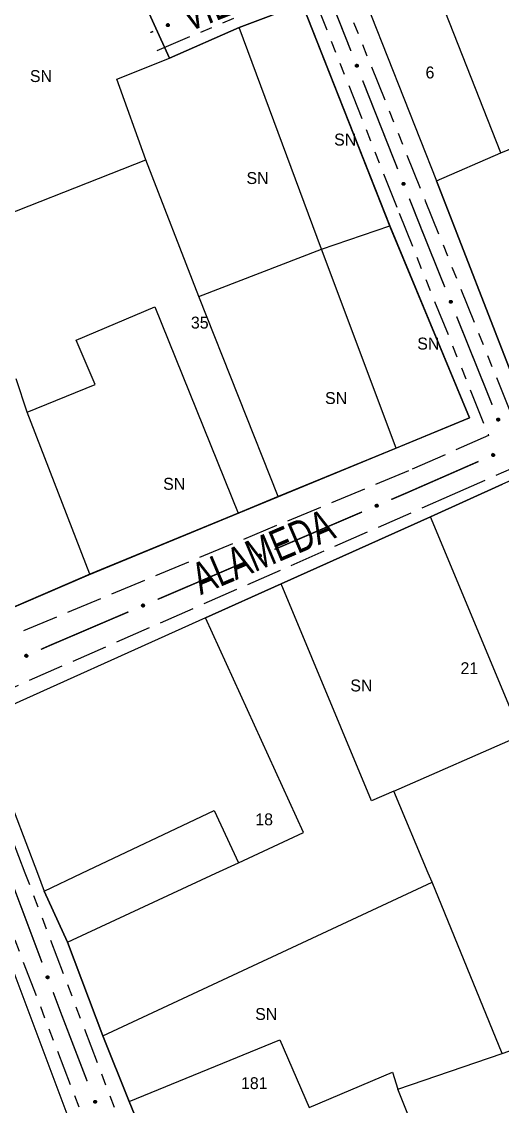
# Model space of a CAD drawing. Extents: x 204373 to 205952, y 4873300 to 4875179.
# Drawn here: x 204838.7 to 204899.2, y 4874422.8 to 4874559.4 of the extents above; entities that cross this region are included whole.
import ezdxf
from ezdxf.enums import TextEntityAlignment as Align

# ---------------------------------------------------------------- set-up
doc = ezdxf.new("R2010")
doc.units = 0
doc.header["$LTSCALE"] = 1.5
doc.header["$MEASUREMENT"] = 0
doc.linetypes.add('TRACO_11', pattern=[8, 3, -1, 3, -1])
doc.linetypes.add('TRACO_25', pattern=[8, 3, -1, 1, -1, 1, -1])
for name, color, linetype in [('CD_MALHA_LOTES', 7, 'CONTINUOUS'), ('RU-QUADRA', 220, 'CONTINUOUS'), ('SV-EIXO-RUA-N-PAV', 6, 'CONTINUOUS'), ('SV-EIXO-RUA-PAV', 20, 'CONTINUOUS'), ('SV-RUA-NAO-PAV', 7, 'CONTINUOUS'), ('SV-RUA-PAVIM', 7, 'CONTINUOUS'), ('SV-TXT-RUA-N-PAV', 7, 'CONTINUOUS'), ('SV-TXT-RUA-PAV', 7, 'CONTINUOUS'), ('Th_NmrPort', 1, 'CONTINUOUS')]:
    doc.layers.add(name, color=color, linetype=linetype)
doc.styles.add('ARIAL', font='ARIAL.SHX')

msp = doc.modelspace()

# ---------------------------------------------------------------- linework, layer by layer
at = {"layer": 'CD_MALHA_LOTES', "linetype": 'Continuous', "flags": 128}
for points in [[(204899.024496, 4874542.837037), (204888.844556, 4874568.810153)], [(204880.662549, 4874565.385126), (204890.937628, 4874539.316871)], [(204853.650824, 4874562.834925), (204857.33657, 4874554.761386)], [(204866.112156, 4874558.622644), (204874.015819, 4874561.595618)], [(204874.015819, 4874561.595618), (204885.049194, 4874533.660332)], [(204857.33657, 4874554.761386), (204866.112156, 4874558.622644)], [(204876.467347, 4874530.716282), (204866.112156, 4874558.622644)], [(204850.667125, 4874552.12871), (204857.33657, 4874554.761386)], [(204854.352871, 4874541.949031), (204850.667125, 4874552.12871)], [(204899.024496, 4874542.837037), (204902.021394, 4874544.073852)], [(204890.937628, 4874539.316871), (204899.024496, 4874542.837037)], [(204830.658791, 4874532.646911), (204854.352871, 4874541.949031)], [(204861.022316, 4874524.748884), (204854.352871, 4874541.949031)], [(204900.879718, 4874513.724313), (204890.937628, 4874539.316871)], [(204876.467347, 4874530.716282), (204885.049194, 4874533.660332)], [(204885.049194, 4874533.660332), (204895.088602, 4874509.477097)], [(204861.022316, 4874524.748884), (204876.467347, 4874530.716282)], [(204885.86274, 4874505.672637), (204876.467347, 4874530.716282)], [(204845.583447, 4874519.255741), (204855.454301, 4874523.443375)], [(204855.454301, 4874523.443375), (204865.973412, 4874497.470895)], [(204871.022174, 4874499.552848), (204861.022316, 4874524.748884)], [(204847.976382, 4874513.672228), (204845.583447, 4874519.255741)], [(204839.401701, 4874510.182532), (204838.030282, 4874514.393693)], [(204839.401701, 4874510.182532), (204847.976382, 4874513.672228)], [(204847.297298, 4874489.769445), (204839.401701, 4874510.182532)], [(204895.088602, 4874509.477097), (204885.86274, 4874505.672637)], [(204885.86274, 4874505.672637), (204871.022174, 4874499.552848)], [(204890.198308, 4874497.022826), (204899.26472, 4874501.118462)], [(204871.022174, 4874499.552848), (204865.973412, 4874497.470895)], [(204865.973412, 4874497.470895), (204847.297298, 4874489.769445)], [(204871.365467, 4874488.554461), (204890.198308, 4874497.022826)], [(204901.660992, 4874469.503174), (204890.198308, 4874497.022826)], [(204847.297298, 4874489.769445), (204830.171228, 4874482.40724)], [(204861.865791, 4874484.282841), (204871.365467, 4874488.554461)], [(204882.748604, 4874461.216474), (204871.365467, 4874488.554461)], [(204861.865791, 4874484.282841), (204833.320713, 4874471.447276)], [(204874.182493, 4874457.236776), (204861.865791, 4874484.282841)], [(204833.320713, 4874471.447276), (204840.682623, 4874452.118074)], [(204885.565661, 4874462.450803), (204901.660992, 4874469.503174)], [(204885.565661, 4874462.450803), (204882.748604, 4874461.216474)], [(204889.913818, 4874452.117276), (204885.565661, 4874462.450803)], [(204846.27829, 4874452.117984), (204862.966265, 4874460.024219)], [(204862.966265, 4874460.024219), (204865.988908, 4874453.430148)], [(204865.988908, 4874453.430148), (204874.182493, 4874457.236776)], [(204863.163948, 4874452.11771), (204865.988908, 4874453.430148)], [(204840.682623, 4874452.118074), (204841.538013, 4874449.87219)], [(204841.538013, 4874449.87219), (204846.27829, 4874452.117984)], [(204844.471792, 4874443.43359), (204863.163948, 4874452.11771)], [(204848.912063, 4874431.652845), (204890.3822, 4874451.004152)], [(204890.3822, 4874451.004152), (204889.913818, 4874452.117276)], [(204899.196645, 4874429.432356), (204890.3822, 4874451.004152)], [(204844.471792, 4874443.43359), (204841.538013, 4874449.87219)], [(204848.912063, 4874431.652845), (204844.471792, 4874443.43359)], [(204848.335052, 4874411.362399), (204837.641045, 4874439.892407)], [(204852.25956, 4874423.382057), (204848.912063, 4874431.652845)], [(204852.25956, 4874423.382057), (204871.195434, 4874431.138208)], [(204871.195434, 4874431.138208), (204874.895635, 4874422.609763)], [(204899.196645, 4874429.432356), (204904.475135, 4874431.251405)], [(204886.080742, 4874424.912414), (204899.196645, 4874429.432356)], [(204874.895635, 4874422.609763), (204885.401565, 4874427.063143)], [(204885.401565, 4874427.063143), (204886.080742, 4874424.912414)], [(204894.089378, 4874404.876676), (204886.080742, 4874424.912414)], [(204855.83997, 4874414.535802), (204852.25956, 4874423.382057)]]:
    msp.add_lwpolyline(points, dxfattribs=at)
at = {"layer": 'RU-QUADRA', "linetype": 'Continuous', "flags": 128}
msp.add_lwpolyline([(204922.286133, 4874522.572298), (204931.990374, 4874526.473022), (204940.933498, 4874530.659165), (204950.162041, 4874534.845308), (204968.148644, 4874543.282725), (205004.71098, 4874559.730219), (204995.888886, 4874580.859078), (204990.732947, 4874592.740156), (204987.146206, 4874601.034493), (204983.335295, 4874609.553002), (204946.795376, 4874594.309355), (204937.116175, 4874589.987367), (204927.89937, 4874586.220703), (204919.336804, 4874582.415118), (204888.844556, 4874568.810153), (204880.662549, 4874565.385126), (204890.937628, 4874539.316871), (204900.879718, 4874513.724313), (204912.106193, 4874518.386154)], close=True, dxfattribs=at)
for points in [[(204830.171228, 4874482.40724), (204847.153762, 4874489.710256), (204895.088602, 4874509.477097), (204885.150397, 4874533.404099), (204874.015819, 4874561.595618), (204866.112156, 4874558.622644), (204857.33657, 4874554.761386), (204853.650824, 4874562.834925)], [(205007.30021, 4874549.834435), (204971.922477, 4874533.039962), (204953.070921, 4874524.366326), (204944.694547, 4874521.130696), (204935.389565, 4874517.049068), (204928.138575, 4874513.851472), (204917.2424, 4874509.046395), (204907.922939, 4874504.936629), (204899.26472, 4874501.118462), (204890.198308, 4874497.022826), (204871.365467, 4874488.554461), (204861.865791, 4874484.282841), (204833.320713, 4874471.447276), (204840.682623, 4874452.118074), (204841.538013, 4874449.87219), (204844.471792, 4874443.43359), (204848.912063, 4874431.652845), (204852.25956, 4874423.382057), (204855.83997, 4874414.535802)], [(204848.335052, 4874411.362399), (204837.641045, 4874439.892407)]]:
    msp.add_lwpolyline(points, dxfattribs=at)
at = {"layer": 'SV-EIXO-RUA-N-PAV', "const_width": 0.18}
for points in [[(204877.276573, 4874562.994234), (204880.170692, 4874555.678543)], [(204855.27409, 4874558.146321), (204854.908279, 4874557.991179)], [(204881.64215, 4874551.959025), (204886.056523, 4874540.800472)], [(204887.52798, 4874537.080954), (204888.999438, 4874533.361436)], [(204888.999438, 4874533.361436), (204889.05466, 4874533.221846)], [(204889.05466, 4874533.221846), (204891.98651, 4874525.940024)], [(204893.480468, 4874522.229486), (204897.962343, 4874511.097874)], [(204837.046355, 4874452.115256), (204841.262911, 4874440.880459)], [(204842.668429, 4874437.135527), (204843.722568, 4874434.326828)], [(204843.722568, 4874434.326828), (204843.72676, 4874434.315658)], [(204843.72676, 4874434.315658), (204846.952198, 4874425.926263)]]:
    msp.add_lwpolyline(points, dxfattribs=at)
at = {"layer": 'SV-EIXO-RUA-N-PAV'}
for points in [[(204857.290599, 4874558.881966), (204857.272908, 4874558.83637), (204857.24838, 4874558.800799), (204857.219382, 4874558.77702), (204857.188279, 4874558.762688), (204857.154808, 4874558.75161), (204857.118598, 4874558.747887), (204857.077493, 4874558.752656), (204857.031629, 4874558.770082), (204856.996842, 4874558.797604), (204856.972008, 4874558.824785), (204856.955196, 4874558.856357), (204856.944979, 4874558.889053), (204856.942355, 4874558.926794), (204856.947595, 4874558.968403), (204856.966234, 4874559.014097), (204856.99052, 4874559.048804), (204857.019171, 4874559.071068), (204857.051019, 4874559.087768), (204857.085326, 4874559.098669), (204857.120892, 4874559.102119), (204857.162776, 4874559.096768), (204857.207632, 4874559.077774), (204857.242525, 4874559.053946), (204857.265185, 4874559.025615), (204857.280921, 4874558.993891), (204857.29244, 4874558.960455), (204857.297699, 4874558.924211), (204857.290599, 4874558.881966)], [(204880.955928, 4874553.992884), (204881.001079, 4874553.974086), (204881.036041, 4874553.948696), (204881.059105, 4874553.919128), (204881.072674, 4874553.887684), (204881.082932, 4874553.853952), (204881.085771, 4874553.817662), (204881.08, 4874553.776686), (204881.06146, 4874553.731261), (204881.033097, 4874553.697155), (204881.005318, 4874553.672992), (204880.973345, 4874553.656956), (204880.94041, 4874553.64754), (204880.902616, 4874553.645837), (204880.861147, 4874553.652091), (204880.815922, 4874553.671839), (204880.781817, 4874553.696965), (204880.760259, 4874553.726151), (204880.744341, 4874553.758397), (204880.734281, 4874553.792959), (204880.7317, 4874553.828599), (204880.738071, 4874553.87034), (204880.758154, 4874553.914719), (204880.782826, 4874553.94902), (204880.811701, 4874553.970983), (204880.8438, 4874553.985939), (204880.877508, 4874553.99664), (204880.913869, 4874554.001012), (204880.955928, 4874553.992884)], [(204886.841758, 4874539.114813), (204886.88691, 4874539.096014), (204886.921871, 4874539.070625), (204886.944936, 4874539.041056), (204886.958504, 4874539.009613), (204886.968762, 4874538.975881), (204886.971601, 4874538.939591), (204886.96583, 4874538.898615), (204886.94729, 4874538.853189), (204886.918928, 4874538.819084), (204886.891148, 4874538.794921), (204886.859176, 4874538.778885), (204886.82624, 4874538.769469), (204886.788446, 4874538.767766), (204886.746978, 4874538.77402), (204886.701752, 4874538.793768), (204886.667648, 4874538.818894), (204886.646089, 4874538.84808), (204886.630171, 4874538.880325), (204886.620111, 4874538.914888), (204886.61753, 4874538.950528), (204886.623902, 4874538.992269), (204886.643984, 4874539.036648), (204886.668656, 4874539.070949), (204886.697532, 4874539.092912), (204886.729631, 4874539.107868), (204886.763338, 4874539.118568), (204886.799699, 4874539.122941), (204886.841758, 4874539.114813)], [(204892.78194, 4874524.259152), (204892.827205, 4874524.240627), (204892.862319, 4874524.21545), (204892.885563, 4874524.186022), (204892.899321, 4874524.154661), (204892.909783, 4874524.120992), (204892.912842, 4874524.08472), (204892.907319, 4874524.043709), (204892.889055, 4874523.998172), (204892.860899, 4874523.963896), (204892.833267, 4874523.939565), (204892.801392, 4874523.923336), (204892.768514, 4874523.91372), (204892.730731, 4874523.911789), (204892.689226, 4874523.917791), (204892.643881, 4874523.937265), (204892.609625, 4874523.962184), (204892.587891, 4874523.991239), (204892.571778, 4874524.023387), (204892.561509, 4874524.057889), (204892.558711, 4874524.093512), (204892.56483, 4874524.13529), (204892.584644, 4874524.179791), (204892.609107, 4874524.214241), (204892.637849, 4874524.236378), (204892.669857, 4874524.251528), (204892.703499, 4874524.262432), (204892.739833, 4874524.267025), (204892.78194, 4874524.259152)], [(204898.757773, 4874509.417002), (204898.803038, 4874509.398477), (204898.838152, 4874509.3733), (204898.861395, 4874509.343872), (204898.875154, 4874509.312511), (204898.885616, 4874509.278842), (204898.888675, 4874509.242569), (204898.883152, 4874509.201559), (204898.864888, 4874509.156022), (204898.836732, 4874509.121746), (204898.8091, 4874509.097415), (204898.777225, 4874509.081185), (204898.744347, 4874509.07157), (204898.706564, 4874509.069639), (204898.665059, 4874509.075641), (204898.619714, 4874509.095115), (204898.585458, 4874509.120034), (204898.563724, 4874509.149089), (204898.54761, 4874509.181237), (204898.537341, 4874509.215738), (204898.534544, 4874509.251362), (204898.540663, 4874509.29314), (204898.560476, 4874509.337641), (204898.58494, 4874509.372091), (204898.613682, 4874509.394227), (204898.64569, 4874509.409378), (204898.679332, 4874509.420282), (204898.715666, 4874509.424875), (204898.757773, 4874509.417002)], [(204842.018245, 4874439.181192), (204842.063057, 4874439.161598), (204842.097564, 4874439.135595), (204842.120103, 4874439.105624), (204842.133114, 4874439.073945), (204842.142774, 4874439.040038), (204842.144971, 4874439.003703), (204842.138478, 4874438.962835), (204842.119138, 4874438.917744), (204842.090177, 4874438.884146), (204842.061976, 4874438.860477), (204842.029725, 4874438.845008), (204841.996628, 4874438.836175), (204841.95881, 4874438.835141), (204841.917458, 4874438.842126), (204841.872589, 4874438.86267), (204841.838933, 4874438.888395), (204841.817894, 4874438.917957), (204841.802548, 4874438.950478), (204841.793101, 4874438.985214), (204841.791149, 4874439.020893), (204841.798257, 4874439.062515), (204841.819121, 4874439.106533), (204841.844395, 4874439.140393), (204841.873654, 4874439.161841), (204841.906012, 4874439.176229), (204841.939903, 4874439.186332), (204841.976336, 4874439.190061), (204842.018245, 4874439.181192)], [(204848.000855, 4874423.505942), (204848.045798, 4874423.486652), (204848.080481, 4874423.460884), (204848.103222, 4874423.431065), (204848.116446, 4874423.399476), (204848.126336, 4874423.365634), (204848.128779, 4874423.329315), (204848.122562, 4874423.288404), (204848.103528, 4874423.243184), (204848.074796, 4874423.20939), (204848.046755, 4874423.185531), (204848.014609, 4874423.169844), (204847.981573, 4874423.160787), (204847.943762, 4874423.159497), (204847.902365, 4874423.166203), (204847.857357, 4874423.186442), (204847.823528, 4874423.211939), (204847.80229, 4874423.241358), (204847.786724, 4874423.273775), (204847.777042, 4874423.308445), (204847.774849, 4874423.344111), (204847.781675, 4874423.38578), (204847.80224, 4874423.429938), (204847.827285, 4874423.463968), (204847.856398, 4874423.485614), (204847.888658, 4874423.50022), (204847.92248, 4874423.510552), (204847.958886, 4874423.514528), (204848.000855, 4874423.505942)]]:
    msp.add_lwpolyline(points, close=True, dxfattribs=at)
for points in [[(204857.207632, 4874559.077774), (204856.942355, 4874558.926794)], [(204857.242525, 4874559.053946), (204856.944979, 4874558.889053)], [(204857.182266, 4874559.084363), (204856.947578, 4874558.949258)], [(204857.162776, 4874559.096768), (204856.947595, 4874558.968403)], [(204857.222689, 4874559.065935), (204856.947612, 4874558.910736)], [(204857.25036, 4874559.039134), (204856.95267, 4874558.874345)], [(204857.265185, 4874559.025615), (204856.955196, 4874558.856357)], [(204857.137693, 4874559.095103), (204856.963875, 4874558.994706)], [(204857.270493, 4874559.009136), (204856.964201, 4874558.843663)], [(204857.120892, 4874559.102119), (204856.966234, 4874559.014097)], [(204857.280921, 4874558.993891), (204856.972008, 4874558.824785)], [(204857.099362, 4874559.098114), (204856.984093, 4874559.034406)], [(204857.283621, 4874558.974685), (204856.989701, 4874558.811495)], [(204857.085326, 4874559.098669), (204856.99052, 4874559.048804)], [(204857.29244, 4874558.960455), (204856.996842, 4874558.797604)], [(204857.29066, 4874558.940616), (204857.018627, 4874558.785227)], [(204857.297699, 4874558.924211), (204857.031629, 4874558.770082)], [(204857.292673, 4874558.904416), (204857.057071, 4874558.764477)], [(204857.290599, 4874558.881966), (204857.077493, 4874558.752656)], [(204857.279954, 4874558.857521), (204857.104689, 4874558.753547)], [(204857.272908, 4874558.83637), (204857.118598, 4874558.747887)], [(204857.259013, 4874558.816032), (204857.144468, 4874558.754113)], [(204857.24838, 4874558.800799), (204857.154808, 4874558.75161)], [(204880.7317, 4874553.828599), (204880.815922, 4874553.671839)], [(204880.734281, 4874553.792959), (204880.781817, 4874553.696965)], [(204880.735178, 4874553.806977), (204880.796054, 4874553.690188)], [(204880.738071, 4874553.87034), (204880.861147, 4874553.652091)], [(204880.739124, 4874553.845224), (204880.835249, 4874553.669008)], [(204880.750948, 4874553.889522), (204880.880286, 4874553.651607)], [(204880.758154, 4874553.914719), (204880.902616, 4874553.645837)], [(204880.770357, 4874553.929483), (204880.918797, 4874553.650701)], [(204880.782826, 4874553.94902), (204880.94041, 4874553.64754)], [(204880.797825, 4874553.956491), (204880.955301, 4874553.65487)], [(204880.811701, 4874553.970983), (204880.973345, 4874553.656956)], [(204880.828305, 4874553.975887), (204880.986255, 4874553.665648)], [(204880.8438, 4874553.985939), (204881.005318, 4874553.672992)], [(204880.863066, 4874553.988171), (204881.019036, 4874553.690355)], [(204880.877508, 4874553.99664), (204881.033097, 4874553.697155)], [(204880.897297, 4874553.994375), (204881.046002, 4874553.718632)], [(204880.913869, 4874554.001012), (204881.06146, 4874553.731261)], [(204880.933535, 4874553.995505), (204881.067684, 4874553.756558)], [(204880.955928, 4874553.992884), (204881.08, 4874553.776686)], [(204880.980106, 4874553.981645), (204881.079773, 4874553.803896)], [(204881.001079, 4874553.974086), (204881.085771, 4874553.817662)], [(204881.021072, 4874553.959698), (204881.080177, 4874553.843676)], [(204881.036041, 4874553.948696), (204881.082932, 4874553.853952)], [(204886.61753, 4874538.950528), (204886.701752, 4874538.793768)], [(204886.620111, 4874538.914888), (204886.667648, 4874538.818894)], [(204886.621008, 4874538.928906), (204886.681885, 4874538.812117)], [(204886.623902, 4874538.992269), (204886.746978, 4874538.77402)], [(204886.624954, 4874538.967153), (204886.721079, 4874538.790937)], [(204886.636778, 4874539.011451), (204886.766116, 4874538.773536)], [(204886.643984, 4874539.036648), (204886.788446, 4874538.767766)], [(204886.656187, 4874539.051412), (204886.804628, 4874538.77263)], [(204886.668656, 4874539.070949), (204886.82624, 4874538.769469)], [(204886.683656, 4874539.07842), (204886.841131, 4874538.776799)], [(204886.697532, 4874539.092912), (204886.859176, 4874538.778885)], [(204886.714136, 4874539.097815), (204886.872085, 4874538.787577)], [(204886.729631, 4874539.107868), (204886.891148, 4874538.794921)], [(204886.748896, 4874539.110099), (204886.904866, 4874538.812284)], [(204886.763338, 4874539.118568), (204886.918928, 4874538.819084)], [(204886.783127, 4874539.116304), (204886.931833, 4874538.840561)], [(204886.799699, 4874539.122941), (204886.94729, 4874538.853189)], [(204886.819366, 4874539.117434), (204886.953514, 4874538.878487)], [(204886.841758, 4874539.114813), (204886.96583, 4874538.898615)], [(204886.865936, 4874539.103574), (204886.965603, 4874538.925825)], [(204886.88691, 4874539.096014), (204886.971601, 4874538.939591)], [(204886.906902, 4874539.081627), (204886.966008, 4874538.965605)], [(204886.921871, 4874539.070625), (204886.968762, 4874538.975881)], [(204892.558711, 4874524.093512), (204892.643881, 4874523.937265)], [(204892.561509, 4874524.057889), (204892.609625, 4874523.962184)], [(204892.56232, 4874524.071912), (204892.623903, 4874523.955493)], [(204892.56483, 4874524.13529), (204892.689226, 4874523.917791)], [(204892.566035, 4874524.110181), (204892.663225, 4874523.934551)], [(204892.57759, 4874524.15455), (204892.708367, 4874523.917423)], [(204892.584644, 4874524.179791), (204892.730731, 4874523.911789)], [(204892.596757, 4874524.194628), (204892.746883, 4874523.91675)], [(204892.609107, 4874524.214241), (204892.768514, 4874523.91372)], [(204892.624061, 4874524.221802), (204892.783361, 4874523.92114)], [(204892.637849, 4874524.236378), (204892.801392, 4874523.923336)], [(204892.654423, 4874524.241382), (204892.814249, 4874523.932106)], [(204892.669857, 4874524.251528), (204892.833267, 4874523.939565)], [(204892.689109, 4874524.253876), (204892.846879, 4874523.957011)], [(204892.703499, 4874524.262432), (204892.860899, 4874523.963896)], [(204892.723301, 4874524.260288), (204892.873674, 4874523.985451)], [(204892.739833, 4874524.267025), (204892.889055, 4874523.998172)], [(204892.759532, 4874524.261637), (204892.895126, 4874524.023507)], [(204892.78194, 4874524.259152), (204892.907319, 4874524.043709)], [(204892.806186, 4874524.24806), (204892.906928, 4874524.070917)], [(204892.827205, 4874524.240627), (204892.912842, 4874524.08472)], [(204892.847284, 4874524.226362), (204892.907091, 4874524.110699)], [(204892.862319, 4874524.21545), (204892.909783, 4874524.120992)], [(204898.534544, 4874509.251362), (204898.619714, 4874509.095115)], [(204898.537341, 4874509.215738), (204898.585458, 4874509.120034)], [(204898.538153, 4874509.229762), (204898.599736, 4874509.113343)], [(204898.540663, 4874509.29314), (204898.665059, 4874509.075641)], [(204898.541867, 4874509.268031), (204898.639058, 4874509.092401)], [(204898.553423, 4874509.3124), (204898.6842, 4874509.075273)], [(204898.560476, 4874509.337641), (204898.706564, 4874509.069639)], [(204898.57259, 4874509.352478), (204898.722716, 4874509.0746)], [(204898.58494, 4874509.372091), (204898.744347, 4874509.07157)], [(204898.599894, 4874509.379652), (204898.759194, 4874509.07899)], [(204898.613682, 4874509.394227), (204898.777225, 4874509.081185)], [(204898.630256, 4874509.399232), (204898.790082, 4874509.089955)], [(204898.64569, 4874509.409378), (204898.8091, 4874509.097415)], [(204898.664942, 4874509.411726), (204898.822712, 4874509.114861)], [(204898.679332, 4874509.420282), (204898.836732, 4874509.121746)], [(204898.699134, 4874509.418138), (204898.849507, 4874509.143301)], [(204898.715666, 4874509.424875), (204898.864888, 4874509.156022)], [(204898.735365, 4874509.419487), (204898.870959, 4874509.181357)], [(204898.757773, 4874509.417002), (204898.883152, 4874509.201559)], [(204898.782019, 4874509.40591), (204898.882761, 4874509.228767)], [(204898.803038, 4874509.398477), (204898.888675, 4874509.242569)], [(204898.823117, 4874509.384211), (204898.882924, 4874509.268549)], [(204898.838152, 4874509.3733), (204898.885616, 4874509.278842)], [(204841.791149, 4874439.020893), (204841.872589, 4874438.86267)], [(204841.793101, 4874438.985214), (204841.838933, 4874438.888395)], [(204841.794245, 4874438.999213), (204841.853049, 4874438.881367)], [(204841.798257, 4874439.062515), (204841.917458, 4874438.842126)], [(204841.798866, 4874439.037384), (204841.891863, 4874438.859498)], [(204841.81147, 4874439.081466), (204841.936585, 4874438.841304)], [(204841.819121, 4874439.106533), (204841.95881, 4874438.835141)], [(204841.831582, 4874439.121079), (204841.975075, 4874438.839717)], [(204841.844395, 4874439.140393), (204841.996628, 4874438.836175)], [(204841.859524, 4874439.147598), (204842.011646, 4874438.843241)], [(204841.873654, 4874439.161841), (204842.029725, 4874438.845008)], [(204841.890342, 4874439.166451), (204842.042786, 4874438.853471)], [(204841.906012, 4874439.176229), (204842.061976, 4874438.860477)], [(204841.925314, 4874439.178119), (204842.075998, 4874438.877595)], [(204841.939903, 4874439.186332), (204842.090177, 4874438.884146)], [(204841.959649, 4874439.183718), (204842.10346, 4874438.905391)], [(204841.976336, 4874439.190061), (204842.119138, 4874438.917744)], [(204841.995902, 4874439.184207), (204842.125808, 4874438.942928)], [(204842.018245, 4874439.181192), (204842.138478, 4874438.962835)], [(204842.04222, 4874439.169527), (204842.138732, 4874438.990045)], [(204842.063057, 4874439.161598), (204842.144971, 4874439.003703)], [(204842.082792, 4874439.14686), (204842.139839, 4874439.029812)], [(204842.097564, 4874439.135595), (204842.142774, 4874439.040038)], [(204847.774849, 4874423.344111), (204847.857357, 4874423.186442)], [(204847.777042, 4874423.308445), (204847.823528, 4874423.211939)], [(204847.778091, 4874423.322453), (204847.837691, 4874423.205007)], [(204847.781675, 4874423.38578), (204847.902365, 4874423.166203)], [(204847.782454, 4874423.360654), (204847.876652, 4874423.183401)], [(204847.79476, 4874423.40482), (204847.921497, 4874423.16551)], [(204847.80224, 4874423.429938), (204847.943762, 4874423.159497)], [(204847.814603, 4874423.444568), (204847.959996, 4874423.164184)], [(204847.827285, 4874423.463968), (204847.981573, 4874423.160787)], [(204847.842364, 4874423.471275), (204847.996543, 4874423.167955)], [(204847.856398, 4874423.485614), (204848.014609, 4874423.169844)], [(204847.873054, 4874423.490337), (204848.027613, 4874423.178395)], [(204847.888658, 4874423.50022), (204848.046755, 4874423.185531)], [(204847.907947, 4874423.502241), (204848.060661, 4874423.202743)], [(204847.92248, 4874423.510552), (204848.074796, 4874423.20939)], [(204847.942243, 4874423.508072), (204848.087934, 4874423.230725)], [(204847.958886, 4874423.514528), (204848.103528, 4874423.243184)], [(204847.978492, 4874423.508807), (204848.110028, 4874423.268412)], [(204848.000855, 4874423.505942), (204848.122562, 4874423.288404)], [(204848.024909, 4874423.49444), (204848.122632, 4874423.315615)], [(204848.045798, 4874423.486652), (204848.128779, 4874423.329315)], [(204848.065633, 4874423.472048), (204848.12347, 4874423.355388)], [(204848.080481, 4874423.460884), (204848.126336, 4874423.365634)]]:
    msp.add_lwpolyline(points, dxfattribs=at)
at = {"layer": 'SV-EIXO-RUA-PAV'}
for points in [[(204898.252131, 4874504.745079), (204898.234976, 4874504.699278), (204898.210866, 4874504.663423), (204898.18215, 4874504.639305), (204898.151217, 4874504.624609), (204898.117878, 4874504.61314), (204898.081714, 4874504.608991), (204898.040556, 4874504.613278), (204897.994491, 4874504.630165), (204897.959383, 4874504.657277), (204897.934232, 4874504.684165), (204897.917051, 4874504.715538), (204897.906452, 4874504.748112), (204897.903385, 4874504.78582), (204897.908137, 4874504.827487), (204897.926238, 4874504.873396), (204897.950116, 4874504.908386), (204897.978504, 4874504.930985), (204898.010153, 4874504.948057), (204898.04433, 4874504.959359), (204898.079853, 4874504.963226), (204898.121797, 4874504.958367), (204898.166873, 4874504.9399), (204898.202043, 4874504.916484), (204898.225034, 4874504.88842), (204898.24114, 4874504.856883), (204898.253051, 4874504.823584), (204898.258734, 4874504.787405), (204898.252131, 4874504.745079)], [(204883.582571, 4874498.355119), (204883.565012, 4874498.309472), (204883.540586, 4874498.27383), (204883.511658, 4874498.249967), (204883.480597, 4874498.235546), (204883.447158, 4874498.224371), (204883.410958, 4874498.220542), (204883.36984, 4874498.225193), (204883.323925, 4874498.242486), (204883.289059, 4874498.269907), (204883.264146, 4874498.297016), (204883.247244, 4874498.328539), (204883.236932, 4874498.361206), (204883.234199, 4874498.398939), (204883.239318, 4874498.440563), (204883.257824, 4874498.486311), (204883.28201, 4874498.521088), (204883.310597, 4874498.543435), (204883.342396, 4874498.560227), (204883.376671, 4874498.571227), (204883.412227, 4874498.57478), (204883.454126, 4874498.56955), (204883.499037, 4874498.550686), (204883.533999, 4874498.52696), (204883.556741, 4874498.498694), (204883.572569, 4874498.467016), (204883.584185, 4874498.433613), (204883.589548, 4874498.397385), (204883.582571, 4874498.355119)], [(204868.870695, 4874492.065389), (204868.853136, 4874492.019741), (204868.828711, 4874491.9841), (204868.799782, 4874491.960237), (204868.768721, 4874491.945816), (204868.735282, 4874491.934641), (204868.699082, 4874491.930812), (204868.657964, 4874491.935463), (204868.61205, 4874491.952755), (204868.577183, 4874491.980177), (204868.55227, 4874492.007286), (204868.535368, 4874492.038809), (204868.525056, 4874492.071475), (204868.522323, 4874492.109209), (204868.527442, 4874492.150832), (204868.545948, 4874492.19658), (204868.570134, 4874492.231358), (204868.598721, 4874492.253705), (204868.63052, 4874492.270497), (204868.664795, 4874492.281496), (204868.700351, 4874492.28505), (204868.74225, 4874492.27982), (204868.787161, 4874492.260956), (204868.822123, 4874492.237229), (204868.844865, 4874492.208964), (204868.860693, 4874492.177285), (204868.872309, 4874492.143883), (204868.877672, 4874492.107654), (204868.870695, 4874492.065389)], [(204854.158819, 4874485.775659), (204854.14126, 4874485.730011), (204854.116835, 4874485.69437), (204854.087906, 4874485.670507), (204854.056845, 4874485.656085), (204854.023406, 4874485.64491), (204853.987206, 4874485.641082), (204853.946088, 4874485.645732), (204853.900174, 4874485.663025), (204853.865307, 4874485.690447), (204853.840395, 4874485.717556), (204853.823492, 4874485.749079), (204853.81318, 4874485.781745), (204853.810447, 4874485.819479), (204853.815566, 4874485.861102), (204853.834072, 4874485.90685), (204853.858258, 4874485.941628), (204853.886845, 4874485.963974), (204853.918644, 4874485.980767), (204853.952919, 4874485.991766), (204853.988475, 4874485.995319), (204854.030374, 4874485.990089), (204854.075285, 4874485.971226), (204854.110247, 4874485.947499), (204854.132989, 4874485.919234), (204854.148817, 4874485.887555), (204854.160433, 4874485.854152), (204854.165796, 4874485.817924), (204854.158819, 4874485.775659)], [(204839.4664, 4874479.445464), (204839.449526, 4874479.399559), (204839.425636, 4874479.363556), (204839.397069, 4874479.339262), (204839.366226, 4874479.324378), (204839.332958, 4874479.312704), (204839.29682, 4874479.308334), (204839.255637, 4874479.312368), (204839.209469, 4874479.328972), (204839.174196, 4874479.355869), (204839.14888, 4874479.382602), (204839.131508, 4874479.413869), (204839.120708, 4874479.446377), (204839.117411, 4874479.484065), (204839.121907, 4874479.525761), (204839.139726, 4874479.57178), (204839.163389, 4874479.606916), (204839.191638, 4874479.629688), (204839.223182, 4874479.646954), (204839.257289, 4874479.658466), (204839.292787, 4874479.662551), (204839.33476, 4874479.657948), (204839.379949, 4874479.639759), (204839.415261, 4874479.616558), (204839.438424, 4874479.588636), (204839.454724, 4874479.557198), (204839.466839, 4874479.523973), (204839.472744, 4874479.487829), (204839.4664, 4874479.445464)]]:
    msp.add_lwpolyline(points, close=True, dxfattribs=at)
for points in [[(204898.166873, 4874504.9399), (204897.903385, 4874504.78582)], [(204898.202043, 4874504.916484), (204897.906452, 4874504.748112)], [(204898.121797, 4874504.958367), (204897.908137, 4874504.827487)], [(204898.141431, 4874504.946192), (204897.908344, 4874504.808343)], [(204898.182068, 4874504.928239), (204897.90883, 4874504.769824)], [(204898.210051, 4874504.901764), (204897.914315, 4874504.733495)], [(204898.225034, 4874504.88842), (204897.917051, 4874504.715538)], [(204898.096735, 4874504.956408), (204897.924107, 4874504.853979)], [(204898.230534, 4874504.872005), (204897.926204, 4874504.702951)], [(204898.079853, 4874504.963226), (204897.926238, 4874504.873396)], [(204898.24114, 4874504.856883), (204897.934232, 4874504.684165)], [(204898.058371, 4874504.958969), (204897.943857, 4874504.893914)], [(204898.04433, 4874504.959359), (204897.950116, 4874504.908386)], [(204898.244066, 4874504.83771), (204897.95208, 4874504.671084)], [(204898.253051, 4874504.823584), (204897.959383, 4874504.657277)], [(204898.251503, 4874504.803726), (204897.981312, 4874504.645157)], [(204898.258734, 4874504.787405), (204897.994491, 4874504.630165)], [(204898.253941, 4874504.767552), (204898.019997, 4874504.624859)], [(204898.252131, 4874504.745079), (204898.040556, 4874504.613278)], [(204898.241773, 4874504.720511), (204898.06774, 4874504.614488)], [(204898.234976, 4874504.699278), (204898.081714, 4874504.608991)], [(204898.22132, 4874504.678779), (204898.107509, 4874504.615521)], [(204898.210866, 4874504.663423), (204898.117878, 4874504.61314)], [(204883.499037, 4874498.550686), (204883.234199, 4874498.398939)], [(204883.533999, 4874498.52696), (204883.236932, 4874498.361206)], [(204883.454126, 4874498.56955), (204883.239318, 4874498.440563)], [(204883.473652, 4874498.557202), (204883.239357, 4874498.421418)], [(204883.514129, 4874498.538891), (204883.239502, 4874498.382896)], [(204883.541877, 4874498.51217), (204883.244666, 4874498.34652)], [(204883.556741, 4874498.498694), (204883.247244, 4874498.328539)], [(204883.429048, 4874498.567812), (204883.255522, 4874498.466913)], [(204883.562096, 4874498.482231), (204883.256285, 4874498.315872)], [(204883.412227, 4874498.57478), (204883.257824, 4874498.486311)], [(204883.572569, 4874498.467016), (204883.264146, 4874498.297016)], [(204883.390708, 4874498.570713), (204883.275624, 4874498.506671)], [(204883.575325, 4874498.447818), (204883.281878, 4874498.283778)], [(204883.376671, 4874498.571227), (204883.28201, 4874498.521088)], [(204883.584185, 4874498.433613), (204883.289059, 4874498.269907)], [(204883.582462, 4874498.413769), (204883.31088, 4874498.257593)], [(204883.589548, 4874498.397385), (204883.323925, 4874498.242486)], [(204883.58458, 4874498.377575), (204883.349384, 4874498.236954)], [(204883.582571, 4874498.355119), (204883.36984, 4874498.225193)], [(204883.571996, 4874498.330643), (204883.397034, 4874498.226162)], [(204883.565012, 4874498.309472), (204883.410958, 4874498.220542)], [(204883.551176, 4874498.289094), (204883.43681, 4874498.226844)], [(204883.540586, 4874498.27383), (204883.447158, 4874498.224371)], [(204868.787161, 4874492.260956), (204868.522323, 4874492.109209)], [(204868.822123, 4874492.237229), (204868.525056, 4874492.071475)], [(204868.74225, 4874492.27982), (204868.527442, 4874492.150832)], [(204868.761776, 4874492.267472), (204868.527481, 4874492.131688)], [(204868.802253, 4874492.249161), (204868.527626, 4874492.093166)], [(204868.830001, 4874492.22244), (204868.53279, 4874492.05679)], [(204868.844865, 4874492.208964), (204868.535368, 4874492.038809)], [(204868.717172, 4874492.278082), (204868.543646, 4874492.177183)], [(204868.850221, 4874492.1925), (204868.544409, 4874492.026141)], [(204868.700351, 4874492.28505), (204868.545948, 4874492.19658)], [(204868.860693, 4874492.177285), (204868.55227, 4874492.007286)], [(204868.678832, 4874492.280983), (204868.563748, 4874492.216941)], [(204868.863449, 4874492.158088), (204868.570002, 4874491.994047)], [(204868.664795, 4874492.281496), (204868.570134, 4874492.231358)], [(204868.872309, 4874492.143883), (204868.577183, 4874491.980177)], [(204868.870586, 4874492.124039), (204868.599004, 4874491.967863)], [(204868.877672, 4874492.107654), (204868.61205, 4874491.952755)], [(204868.872704, 4874492.087845), (204868.637508, 4874491.947224)], [(204868.870695, 4874492.065389), (204868.657964, 4874491.935463)], [(204868.86012, 4874492.040913), (204868.685158, 4874491.936432)], [(204868.853136, 4874492.019741), (204868.699082, 4874491.930812)], [(204868.8393, 4874491.999364), (204868.724934, 4874491.937113)], [(204868.828711, 4874491.9841), (204868.735282, 4874491.934641)], [(204854.075285, 4874485.971226), (204853.810447, 4874485.819479)], [(204854.110247, 4874485.947499), (204853.81318, 4874485.781745)], [(204854.030374, 4874485.990089), (204853.815566, 4874485.861102)], [(204854.0499, 4874485.977741), (204853.815605, 4874485.841958)], [(204854.090377, 4874485.95943), (204853.81575, 4874485.803436)], [(204854.118125, 4874485.932709), (204853.820914, 4874485.76706)], [(204854.132989, 4874485.919234), (204853.823492, 4874485.749079)], [(204854.005296, 4874485.988352), (204853.83177, 4874485.887453)], [(204854.138345, 4874485.90277), (204853.832533, 4874485.736411)], [(204853.988475, 4874485.995319), (204853.834072, 4874485.90685)], [(204854.148817, 4874485.887555), (204853.840395, 4874485.717556)], [(204853.966956, 4874485.991252), (204853.851872, 4874485.927211)], [(204854.151573, 4874485.868358), (204853.858126, 4874485.704317)], [(204853.952919, 4874485.991766), (204853.858258, 4874485.941628)], [(204854.160433, 4874485.854152), (204853.865307, 4874485.690447)], [(204854.15871, 4874485.834309), (204853.887128, 4874485.678133)], [(204854.165796, 4874485.817924), (204853.900174, 4874485.663025)], [(204854.160828, 4874485.798115), (204853.925632, 4874485.657494)], [(204854.158819, 4874485.775659), (204853.946088, 4874485.645732)], [(204854.148244, 4874485.751183), (204853.973282, 4874485.646702)], [(204854.14126, 4874485.730011), (204853.987206, 4874485.641082)], [(204854.127424, 4874485.709634), (204854.013058, 4874485.647383)], [(204854.116835, 4874485.69437), (204854.023406, 4874485.64491)], [(204839.379949, 4874479.639759), (204839.117411, 4874479.484065)], [(204839.415261, 4874479.616558), (204839.120708, 4874479.446377)], [(204839.33476, 4874479.657948), (204839.121907, 4874479.525761)], [(204839.354469, 4874479.645894), (204839.122232, 4874479.506619)], [(204839.395215, 4874479.62819), (204839.122953, 4874479.468104)], [(204839.42336, 4874479.601888), (204839.128661, 4874479.431809)], [(204839.438424, 4874479.588636), (204839.131508, 4874479.413869)], [(204839.309711, 4874479.655836), (204839.137714, 4874479.552351)], [(204839.292787, 4874479.662551), (204839.139726, 4874479.57178)], [(204839.444025, 4874479.572254), (204839.140737, 4874479.401338)], [(204839.454724, 4874479.557198), (204839.14888, 4874479.382602)], [(204839.271332, 4874479.658162), (204839.157219, 4874479.592405)], [(204839.257289, 4874479.658466), (204839.163389, 4874479.606916)], [(204839.457767, 4874479.538044), (204839.166808, 4874479.36963)], [(204839.466839, 4874479.523973), (204839.174196, 4874479.355869)], [(204839.465413, 4874479.504106), (204839.196199, 4874479.343883)], [(204839.472744, 4874479.487829), (204839.209469, 4874479.328972)], [(204839.468072, 4874479.467947), (204839.235007, 4874479.323822)], [(204839.4664, 4874479.445464), (204839.255637, 4874479.312368)], [(204839.456193, 4874479.420832), (204839.282813, 4874479.313745)], [(204839.449526, 4874479.399559), (204839.29682, 4874479.308334)], [(204839.435996, 4874479.378976), (204839.322575, 4874479.315021)], [(204839.425636, 4874479.363556), (204839.332958, 4874479.312704)]]:
    msp.add_lwpolyline(points, dxfattribs=at)
at = {"layer": 'SV-EIXO-RUA-PAV', "const_width": 0.18}
for points in [[(204896.244389, 4874503.985832), (204887.084554, 4874499.973673)], [(204886.928061, 4874499.905127), (204885.246169, 4874499.186072)], [(204887.084554, 4874499.973673), (204886.928061, 4874499.905127)], [(204881.5682, 4874497.613639), (204870.534293, 4874492.896342)], [(204866.856324, 4874491.323909), (204855.822417, 4874486.606611)], [(204852.144448, 4874485.034179), (204842.949526, 4874481.103097)], [(204842.949526, 4874481.103097), (204842.160423, 4874480.765735)], [(204842.160423, 4874480.765735), (204841.117376, 4874480.30122)]]:
    msp.add_lwpolyline(points, dxfattribs=at)
at = {"layer": 'SV-RUA-NAO-PAV', "linetype": 'TRACO_25'}
for points in [[(204982.42151, 4874610.527039, 10.319151), (204879.801859, 4874566.523962, 10.046683), (204878.275676, 4874564.827041, 10.046683), (204889.526767, 4874536.817122, 9.947605), (204900.829636, 4874508.704814, 9.947605)], [(204855.750346, 4874555.731649, 10.021914), (204874.133259, 4874563.482024, 10.021914), (204875.484728, 4874562.512906, 10.021914), (204886.231203, 4874535.256066, 9.972375), (204897.508067, 4874507.245822, 9.972375)], [(204839.15951, 4874452.118099, 9.848526), (204832.131852, 4874470.585431, 9.848526), (204832.522084, 4874471.991088, 9.848526), (204834.202266, 4874474.013722, 9.848526)], [(204834.612946, 4874452.118173, 10.343921), (204847.882137, 4874417.53572, 10.343921), (204848.09567, 4874416.954706, 10.343921), (204857.444284, 4874392.721437, 10.271697), (204857.495252, 4874389.846115, 10.271697), (204856.819945, 4874387.345865, 10.271697), (204832.559383, 4874377.145734, 9.900654), (204791.573577, 4874362.270776, 9.455402), (204785.214063, 4874360.220811, 9.331721), (204781.332917, 4874360.070956, 9.331721), (204779.128707, 4874362.321298, 9.257512), (204754.97002, 4874415.632244, 9.055895), (204737.798148, 4874452.119742, 9.055895)], [(204984.384643, 4874425.405982, 10.888854), (204980.354989, 4874425.418911, 10.888854), (204969.992137, 4874424.132702, 10.888854), (204956.016622, 4874421.597135, 10.888854), (204945.39124, 4874419.105397, 10.888854), (204943.221684, 4874418.305575, 10.888854), (204931.355548, 4874414.32078, 10.593267), (204923.819557, 4874410.970719, 10.593267), (204902.162795, 4874401.920609, 10.271697), (204868.962754, 4874392.420927, 10.073808), (204864.255421, 4874391.846058, 10.073808), (204861.550597, 4874393.496354, 10.073808), (204852.516883, 4874417.017491, 9.848526), (204839.15951, 4874452.118099, 9.848526)]]:
    msp.add_polyline3d(points, dxfattribs=at)
at = {"layer": 'SV-RUA-PAVIM', "linetype": 'TRACO_11'}
for points in [[(204834.202266, 4874474.013722, 9.675138), (204892.962952, 4874499.807939, 10.442999), (204958.909069, 4874529.071308, 10.616387), (204987.85751, 4874543.125116, 10.616387), (205007.201773, 4874552.406525, 10.616387), (205008.457789, 4874552.925544, 10.591618), (205010.119038, 4874552.809171, 10.591618)], [(204897.508067, 4874507.245822, 10.839314), (204887.398175, 4874502.805074, 10.442999), (204831.885311, 4874479.723344, 9.625599)]]:
    msp.add_polyline3d(points, dxfattribs=at)

# ---------------------------------------------------------------- texts
at = {"layer": 'SV-TXT-RUA-N-PAV', "style": 'ARIAL', "width": 0.7}
msp.add_text('VILA', height=4, rotation=22, dxfattribs=at).set_placement((204859.73221, 4874558.039761))
at = {"layer": 'SV-TXT-RUA-PAV', "style": 'ARIAL', "width": 0.7}
msp.add_text('ALAMEDA', height=4, rotation=23, dxfattribs=at).set_placement((204861.247192, 4874487.127475))
at = {"layer": 'Th_NmrPort', "color": 1}
for s, p in [('6', (204889.562133, 4874552.968833)), ('SN', (204839.742512, 4874552.516714)), ('SN', (204878.050446, 4874544.517004)), ('SN', (204867.01541, 4874539.672059)), ('35', (204860.015143, 4874521.467006)), ('SN', (204888.51972, 4874518.827694)), ('SN', (204876.906744, 4874511.965481)), ('SN', (204856.521782, 4874501.16291)), ('21', (204893.963086, 4874477.938908)), ('SN', (204880.092231, 4874475.763088)), ('18', (204868.12522, 4874458.90048)), ('SN', (204868.109418, 4874434.389284)), ('181', (204866.320887, 4874425.67741))]:
    msp.add_text(s, height=1.5, dxfattribs=at).set_placement(p, align=Align.MIDDLE_LEFT)

doc.saveas('drawing.dxf')
